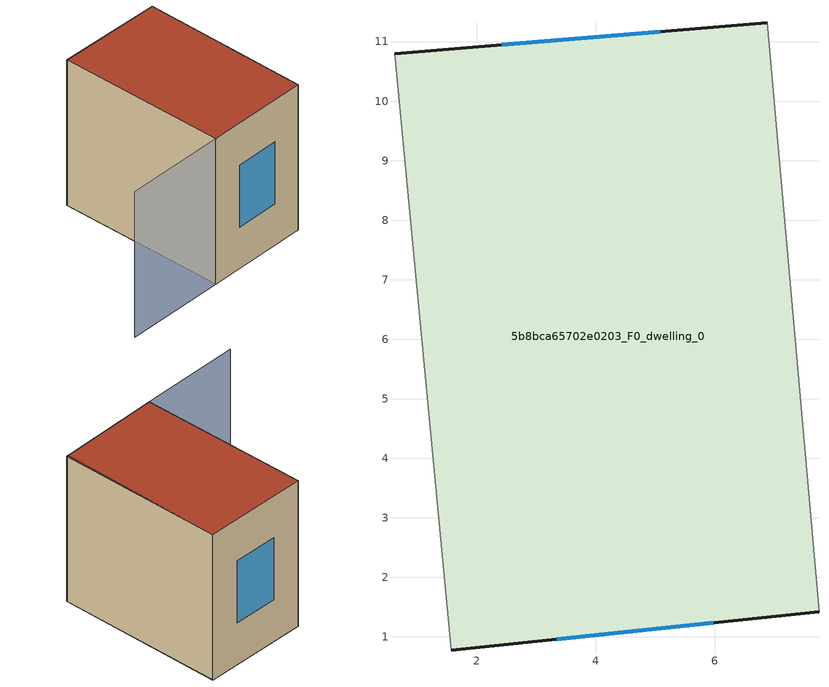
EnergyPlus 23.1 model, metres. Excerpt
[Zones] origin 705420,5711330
5b8bca65702e0203_F0_dwelling_0
 floor ground (EU_floor_Construction): 7.75,1.42 6.88,11.32 0.61,10.8 1.57,0.77 z0
 wall outside (EU_wall_Construction): 0.61,10.8 6.88,11.32 / 7.75,1.42 1.57,0.77 z0:9
 wall adiabatic (EU_wall_Construction): 6.88,11.32 7.75,1.42 / 1.57,0.77 0.61,10.8 z0:9
 window (EU_Window_Construction): 2.41,10.95 5.08,11.17 / 5.98,1.23 3.34,0.96 z2.58:6.42
 roof outside (EU_roof_Construction): 6.88,11.32 7.75,1.42 1.57,0.77 0.61,10.8 z9
shading: 0.62,10.8 1.57,0.77 / 1.57,0.77 -4.47,0.19 / 7.69,1.42 6.88,11.32 z0:9
[Building]
EU S2 Campaign: North Axis=0; Terrain=City; Solar Distribution=FullExterior
[Site:Location]
London: Latitude=51.5; Longitude=-0.5; Time Zone=0; Elevation=25
[SizingPeriod:WeatherFileDays]
AnnualSizingPeriod: Begin Month=1; Begin Day of Month=1; End Month=12; End Day of Month=31; Day of Week for Start Day=Monday; Use Weather File Daylight Saving Period=No; Use Weather File Rain and Snow Indicators=No
[MATERIAL]
EU_InternalMass_Material: Roughness=MediumRough; Thickness=0.1; Conductivity=1; Density=1800; Specific Heat=900; Thermal Absorptance=0.9; Solar Absorptance=0.7; Visible Absorptance=0.7
[MATERIAL:NOMASS] Roughness=MediumRough; Thermal Absorptance=0.9; Solar Absorptance=0.7; Visible Absorptance=0.7
Name | Thermal Resistance
EU_wall_NoMass | 3.33993
EU_roof_NoMass | 5.24846
EU_floor_NoMass | 4.08214
[WINDOWMATERIAL:SIMPLEGLAZINGSYSTEM]
EU_Window_SimpleGlazing: UFactor=1.72386; Solar Heat Gain Coefficient=0.72; Visible Transmittance=0.72
[CONSTRUCTION]
EU_wall_Construction: EU_wall_NoMass
EU_roof_Construction: EU_roof_NoMass
EU_floor_Construction: EU_floor_NoMass
EU_InternalMass_Construction: EU_InternalMass_Material
EU_Window_Construction: EU_Window_SimpleGlazing
[ZONE]
5b8bca65702e0203_F0_dwelling_0: Type=1; Multiplier=1; Ceiling Height=autocalculate; Volume=562.86; Floor Area=autocalculate; Part of Total Floor Area=Yes
[INTERNALMASS]
5b8bca65702e0203_F0_dwelling_0_EU_InternalMass: Construction=EU_InternalMass_Construction; Zone or ZoneList=5b8bca65702e0203_F0_dwelling_0; Surface Area=62.5398
[OTHEREQUIPMENT]
EU_Step8_InternalGain_5b8bca65702e0203_F0_dwelling_0_f000: Fuel Type=Electricity; Zone or ZoneList or Space or SpaceList=5b8bca65702e0203_F0_dwelling_0; Schedule=EU_Step8_GainSchedule_5b8bca65702e0203_F0_dwelling_0_f000; Design Level Calculation Method=Watts/Area; Power per Zone Floor Area=1; Fraction Latent=0; Fraction Radiant=0; Fraction Lost=0; Carbon Dioxide Generation Rate=0; EndUse Subcategory=EU_Step8_InternalGains
[ZONEVENTILATION:DESIGNFLOWRATE]
EU_ConstantAir_5b8bca65702e0203_F0_dwelling_0: Zone or ZoneList or Space or SpaceList=5b8bca65702e0203_F0_dwelling_0; Schedule=EU_AlwaysOn; Design Flow Rate Calculation Method=AirChanges/Hour; Air Changes per Hour=0.453648; Ventilation Type=Natural; Fan Pressure Rise=0; Fan Total Efficiency=1; Constant Term Coefficient=1; Temperature Term Coefficient=0; Velocity Term Coefficient=0; Velocity Squared Term Coefficient=0; Minimum Indoor Temperature=-100; Maximum Indoor Temperature=100; Delta Temperature=-100; Minimum Outdoor Temperature=-100; Maximum Outdoor Temperature=100; Maximum Wind Speed=40
[HVACTEMPLATE:THERMOSTAT]
EU_HeatOnly_5b8bca65702e0203_F0_dwelling_0: Constant Heating Setpoint=20; Constant Cooling Setpoint=50
[HVACTEMPLATE:ZONE:IDEALLOADSAIRSYSTEM]
5b8bca65702e0203_F0_dwelling_0: Template Thermostat=EU_HeatOnly_5b8bca65702e0203_F0_dwelling_0; System Availability Schedule=EU_AlwaysOn; Maximum Heating Supply Air Temperature=50; Minimum Cooling Supply Air Temperature=13; Maximum Heating Supply Air Humidity Ratio=0.0156; Minimum Cooling Supply Air Humidity Ratio=0.0077; Heating Limit=NoLimit; Cooling Limit=NoLimit; Heating Availability Schedule=EU_AlwaysOn; Cooling Availability Schedule=EU_CoolingOff; Dehumidification Control Type=ConstantSensibleHeatRatio; Cooling Sensible Heat Ratio=0.7; Dehumidification Setpoint=60; Humidification Control Type=None; Humidification Setpoint=30; Outdoor Air Method=None; Outdoor Air Flow Rate per Person=0.00944; Outdoor Air Flow Rate per Zone Floor Area=0; Outdoor Air Flow Rate per Zone=0; Demand Controlled Ventilation Type=None; Outdoor Air Economizer Type=NoEconomizer; Heat Recovery Type=None; Sensible Heat Recovery Effectiveness=0.7; Latent Heat Recovery Effectiveness=0.65
[SIZING:ZONE]
5b8bca65702e0203_F0_dwelling_0: Zone Cooling Design Supply Air Temperature Input Method=SupplyAirTemperature; Zone Cooling Design Supply Air Temperature=13; Zone Heating Design Supply Air Temperature Input Method=SupplyAirTemperature; Zone Heating Design Supply Air Temperature=50; Zone Cooling Design Supply Air Humidity Ratio=0.008; Zone Heating Design Supply Air Humidity Ratio=0.008; Cooling Design Air Flow Method=DesignDay; Cooling Design Air Flow Rate=0; Cooling Minimum Air Flow per Zone Floor Area=0.000762; Cooling Minimum Air Flow=0; Cooling Minimum Air Flow Fraction=0.2; Heating Design Air Flow Method=DesignDay; Heating Design Air Flow Rate=0; Heating Maximum Air Flow per Zone Floor Area=0.002032; Heating Maximum Air Flow=0.141576; Heating Maximum Air Flow Fraction=0.3; Account for Dedicated Outdoor Air System=No; Dedicated Outdoor Air System Control Strategy=NeutralSupplyAir; Dedicated Outdoor Air Low Setpoint Temperature for Design=autosize; Dedicated Outdoor Air High Setpoint Temperature for Design=autosize; Zone Load Sizing Method=Sensible Load Only No Latent Load; Zone Latent Cooling Design Supply Air Humidity Ratio Input Method=HumidityRatioDifference; Zone Cooling Design Supply Air Humidity Ratio Difference=0.005; Zone Latent Heating Design Supply Air Humidity Ratio Input Method=HumidityRatioDifference; Zone Humidification Design Supply Air Humidity Ratio Difference=0.005
[SCHEDULE:CONSTANT]
Name | Hourly Value
EU_AlwaysOn | 1
EU_CoolingOff | 0
[SCHEDULE:FILE]
EU_Step8_GainSchedule_5b8bca65702e0203_F0_dwelling_0_f000: File=../../schedules/5b8bca65702e0203/5b8bca65702e0203_F0_dwelling_0_f000_gain.csv; Column Number=1; Rows to Skip at Top=0; Number of Hours of Data=8760; Column Separator=Comma; Interpolate to Timestep=No; Minutes per Item=60; Adjust Schedule for Daylight Savings=Yes
